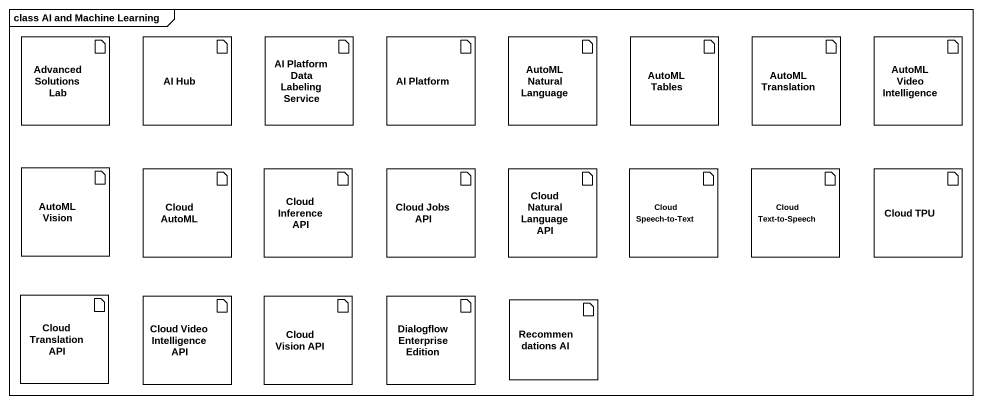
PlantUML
@startuml
mainframe class AI and Machine Learning
artifact "Advanced Solutions Lab" as Advanced_Solutions_Lab
artifact "AI Hub" as AI_Hub
artifact "AI Platform Data Labeling Service" as AI_Platform_Data_Labeling
artifact "AI Platform" as AI_Platform
artifact "AutoML Natural Language" as AutoML_Natural_Language
artifact "AutoML Tables" as AutoML_Tables
artifact "AutoML Translation" as AutoML_Translation
artifact "AutoML Video Intelligence" as AutoML_Video_Intelligence
artifact "AutoML Vision" as AutoML_Vision
artifact "Cloud AutoML" as Cloud_AutoML
artifact "Cloud Inference API" as Cloud_Inference_API
artifact "Cloud Jobs API" as Cloud_Jobs_API
artifact "Cloud Natural Language API" as Cloud_Natural_Language_API
artifact "Cloud Speech-to-Text" as Cloud_Speech_to_Text
artifact "Cloud Text-to-Speech" as Cloud_Text_to_Speech
artifact "Cloud TPU" as Cloud_TPU
artifact "Cloud Translation API" as Cloud_Translation_API
artifact "Cloud Video Intelligence API" as Cloud_Video_Intelligence_API
artifact "Cloud Vision API" as Cloud_Vision_API
artifact "Dialogflow Enterprise Edition" as Dialogflow_Enterprise
artifact "Recommendations AI" as Recommendations_AI
@enduml
